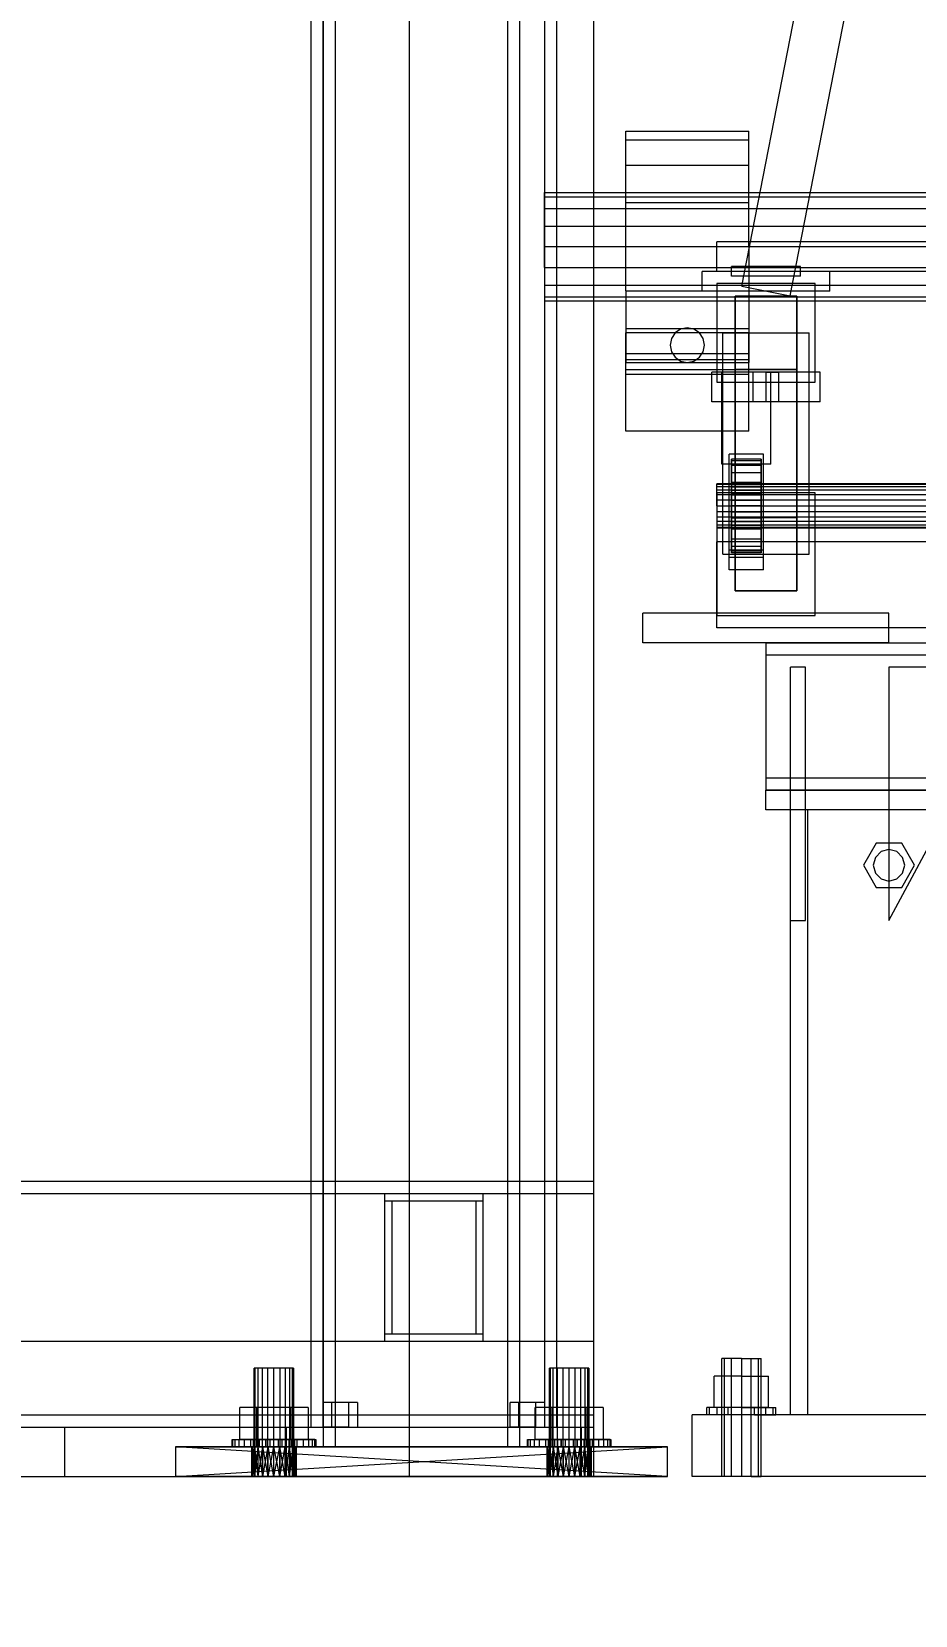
# Model space of a CAD drawing. Header units: millimetres. Extents: x -1970 to 59977, y -50268 to 6837.
# Drawn here: x 58611 to 58970, y -56 to 587 of the extents above; entities that cross this region are included whole.
import ezdxf

# ---------------------------------------------------------------- set-up
doc = ezdxf.new("R2010")
doc.units = ezdxf.units.MM
for name, color, linetype, lineweight in [('COTAS_O', 1, 'Continuous', 0), ('COTAS_P', 1, 'Continuous', 0), ('lateral_C04', 7, 'Continuous', 0), ('lateral_secador', 7, 'Continuous', 0)]:
    doc.layers.add(name, color=color, linetype=linetype, lineweight=lineweight)
doc.dimstyles.new('R19_100', dxfattribs={"dimtxt": 250, "dimasz": 150, "dimexe": 150, "dimexo": 80, "dimgap": 100, "dimtad": 1, "dimtih": 1, "dimtoh": 1, "dimdsep": 46, "dimcen": 0.09, "dimadec": 0, "dimazin": 0, "dimtfac": 1, "dimtdec": 4, "dimtofl": 0, "dimtmove": 0, "dimatfit": 3, "dimfxl": 1, "dimtolj": 1, "dimtzin": 0, "dimarcsym": 0})

# ---------------------------------------------------------------- blocks, each defined once
blk = doc.blocks.new('*D22')
at = {"layer": 'COTAS_O', "color": 0, "lineweight": -2, "transparency": 16777216}
for p, q in [((38839.25, -80), (38839.25, -1050)), ((58839.25, -80), (58839.25, -1050)), ((38989.25, -900), (58689.25, -900))]:
    blk.add_line(p, q, dxfattribs=at)
at = {"layer": 'COTAS_O', "color": 0, "transparency": 16777216}
for points in [[(38989.25, -875), (38989.25, -925), (38839.25, -900)], [(58689.25, -875), (58689.25, -925), (58839.25, -900)]]:
    blk.add_solid(points, dxfattribs=at)
at = {"layer": 'Defpoints', "color": 0, "transparency": 16777216}
for p in [(38839.25, 0), (58839.25, 0), (58839.25, -900)]:
    blk.add_point(p, dxfattribs=at)
blk = doc.blocks.new('*D24')
at = {"layer": 'COTAS_P', "color": 0, "lineweight": -2, "transparency": 16777216}
for p, q in [((112.7, -80), (112.7, -2650)), ((59977.25, -80), (59977.25, -2650)), ((262.7, -2500), (59827.25, -2500))]:
    blk.add_line(p, q, dxfattribs=at)
at = {"layer": 'COTAS_P', "color": 0, "transparency": 16777216}
for points in [[(262.7, -2475), (262.7, -2525), (112.7, -2500)], [(59827.25, -2475), (59827.25, -2525), (59977.25, -2500)]]:
    blk.add_solid(points, dxfattribs=at)
at = {"layer": 'Defpoints', "color": 0, "transparency": 16777216}
for p in [(112.7, 0), (59977.25, 0), (59977.25, -2500)]:
    blk.add_point(p, dxfattribs=at)

msp = doc.modelspace()

# ---------------------------------------------------------------- linework, layer by layer
at = {"layer": 'lateral_C04'}
for p, q in [((58899.438, 483.915), (58939.438, 688.915)), ((58919.068, 480.085), (58959.068, 685.085)), ((58852.253, 543.422), (58852.253, 547)), ((58852.253, 547), (58902.253, 547)), ((58852.253, 533.234), (58852.253, 543.422)), ((58852.253, 543.422), (58902.253, 543.422)), ((58902.253, 543.422), (58902.253, 547)), ((58902.253, 533.234), (58902.253, 543.422)), ((58852.253, 517.986), (58852.253, 533.234)), ((58852.253, 533.234), (58902.253, 533.234)), ((58902.253, 517.986), (58902.253, 533.234)), ((58819.253, 520.325), (58819.253, 522)), ((58819.253, 522), (59659.253, 522)), ((58819.253, 515.556), (58819.253, 520.325)), ((58819.253, 520.325), (59659.253, 520.325)), ((58819.253, 508.419), (58819.253, 515.556)), ((58819.253, 515.556), (59659.253, 515.556)), ((58852.253, 500), (58852.253, 517.986)), ((58852.253, 517.986), (58902.253, 517.986)), ((58902.253, 500), (58902.253, 517.986)), ((58819.253, 500), (58819.253, 508.419)), ((58819.253, 508.419), (59659.253, 508.419)), ((58819.253, 491.581), (58819.253, 500)), ((59659.253, 500), (58819.253, 500)), ((58852.253, 482.014), (58852.253, 500)), ((58902.253, 500), (58852.253, 500)), ((59589.253, 502), (58889.253, 502)), ((58889.253, 490), (58889.253, 502)), ((58902.253, 500), (58902.253, 482.014)), ((58819.253, 491.581), (58819.253, 484.444)), ((58819.253, 491.581), (59659.253, 491.581)), ((58935.253, 490), (58883.253, 490)), ((58883.253, 482), (58883.253, 490)), ((59589.253, 490), (58889.253, 490)), ((58923.253, 492), (58895.253, 492)), ((58895.253, 488), (58895.253, 492)), ((58923.253, 488), (58923.253, 492)), ((58935.253, 482), (58935.253, 490)), ((58819.253, 484.444), (58819.253, 479.675)), ((58819.253, 484.444), (59659.253, 484.444)), ((58889.253, 485), (58889.253, 445)), ((58929.253, 485), (58889.253, 485)), ((58923.253, 488), (58895.253, 488)), ((58899.438, 483.915), (58919.068, 480.085)), ((58929.253, 445), (58929.253, 485)), ((58819.253, 479.675), (58819.253, 478)), ((58819.253, 479.675), (59659.253, 479.675)), ((58819.253, 478), (59659.253, 478)), ((58852.253, 482.014), (58852.253, 466.766)), ((58852.253, 482.014), (58902.253, 482.014)), ((58935.253, 482), (58883.253, 482)), ((58896.753, 479.958), (58921.753, 479.958)), ((58896.753, 450.042), (58896.753, 479.958)), ((58896.753, 479.958), (58896.753, 389.958)), ((58896.753, 479.893), (58896.753, 450.107)), ((58921.753, 479.893), (58896.753, 479.893)), ((58896.753, 389.893), (58896.753, 479.893)), ((58902.253, 482.014), (58902.253, 466.766)), ((58921.753, 479.958), (58921.753, 450.042)), ((58921.753, 389.958), (58921.753, 479.958)), ((58921.753, 450.107), (58921.753, 479.893)), ((58921.753, 479.893), (58921.753, 389.893)), ((58852.253, 466.766), (58852.253, 456.578)), ((58852.253, 466.766), (58902.253, 466.766)), ((58902.253, 465), (58852.253, 465)), ((58852.253, 450), (58852.253, 465)), ((58872.303, 464.95), (58870.786, 462.679)), ((58874.574, 466.467), (58872.303, 464.95)), ((58877.253, 467), (58874.574, 466.467)), ((58879.932, 466.467), (58877.253, 467)), ((58882.203, 464.95), (58879.932, 466.467)), ((58883.72, 462.679), (58882.203, 464.95)), ((58891.753, 465), (58926.753, 465)), ((58891.753, 375), (58891.753, 465)), ((58902.253, 466.766), (58902.253, 456.578)), ((58902.253, 450), (58902.253, 465)), ((58926.753, 375), (58926.753, 465)), ((58870.786, 462.679), (58870.253, 460)), ((58870.253, 460), (58870.786, 457.321)), ((58870.786, 457.321), (58872.303, 455.05)), ((58882.203, 455.05), (58883.72, 457.321)), ((58884.253, 460), (58883.72, 462.679)), ((58883.72, 457.321), (58884.253, 460)), ((58852.253, 456.578), (58852.253, 453)), ((58852.253, 456.578), (58902.253, 456.578)), ((58902.253, 454), (58852.253, 454)), ((58852.253, 448), (58852.253, 454)), ((58852.253, 453), (58902.253, 453)), ((58872.303, 455.05), (58874.574, 453.533)), ((58874.574, 453.533), (58877.253, 453)), ((58877.253, 453), (58879.932, 453.533)), ((58879.932, 453.533), (58882.203, 455.05)), ((58902.253, 456.578), (58902.253, 453)), ((58902.253, 448), (58902.253, 454)), ((58902.253, 450), (58852.253, 450)), ((58852.253, 425), (58852.253, 450)), ((58902.253, 448), (58852.253, 448)), ((58931.253, 449), (58887.253, 449)), ((58887.253, 437), (58887.253, 449)), ((58889.253, 445), (58929.253, 445)), ((58911.253, 449), (58891.253, 449)), ((58891.253, 411.6), (58891.253, 449)), ((58896.753, 450.107), (58921.753, 450.107)), ((58896.753, 450.107), (58896.753, 360.107)), ((58921.753, 450.042), (58896.753, 450.042)), ((58896.753, 360.042), (58896.753, 450.042)), ((58902.253, 425), (58902.253, 450)), ((58909.253, 449), (58904.057, 449)), ((58904.057, 437), (58904.057, 449)), ((58909.253, 449), (58914.449, 449)), ((58909.253, 449), (58909.253, 437)), ((58911.253, 411.6), (58911.253, 449)), ((58914.449, 437), (58914.449, 449)), ((58921.753, 450.107), (58921.753, 360.107)), ((58921.753, 360.042), (58921.753, 450.042)), ((58931.253, 437), (58931.253, 449)), ((58931.253, 437), (58887.253, 437)), ((58909.253, 437), (58904.057, 437)), ((58914.449, 437), (58909.253, 437)), ((58902.253, 425), (58852.253, 425)), ((58908.253, 415.6), (58894.253, 415.6)), ((58894.253, 373.6), (58894.253, 415.6)), ((58895.253, 412.953), (58895.253, 413.6)), ((58895.253, 413.6), (58895.253, 403.6)), ((58907.253, 413.6), (58895.253, 413.6)), ((58895.253, 411.054), (58895.253, 412.953)), ((58895.253, 412.953), (58895.253, 403.293)), ((58907.253, 412.953), (58895.253, 412.953)), ((58907.253, 403.6), (58907.253, 413.6)), ((58907.253, 413.6), (58907.253, 412.953)), ((58907.253, 403.293), (58907.253, 412.953)), ((58907.253, 412.953), (58907.253, 411.054)), ((58908.253, 373.6), (58908.253, 415.6)), ((58911.253, 411.6), (58891.253, 411.6)), ((58895.253, 408.035), (58895.253, 411.054)), ((58895.253, 411.054), (58895.253, 402.394)), ((58907.253, 411.054), (58895.253, 411.054)), ((58895.253, 404.1), (58895.253, 408.035)), ((58895.253, 408.035), (58895.253, 400.964)), ((58907.253, 408.035), (58895.253, 408.035)), ((58907.253, 402.394), (58907.253, 411.054)), ((58907.253, 411.054), (58907.253, 408.035)), ((58907.253, 400.964), (58907.253, 408.035)), ((58907.253, 408.035), (58907.253, 404.1)), ((58889.253, 403.293), (58889.253, 403.6)), ((59589.253, 403.6), (58889.253, 403.6)), ((58889.253, 402.394), (58889.253, 403.293)), ((59589.253, 403.293), (58889.253, 403.293)), ((58889.253, 400.964), (58889.253, 402.394)), ((59589.253, 402.394), (58889.253, 402.394)), ((58889.253, 399.1), (58889.253, 400.964)), ((59589.253, 400.964), (58889.253, 400.964)), ((58889.253, 400), (58889.253, 350)), ((58929.253, 400), (58889.253, 400)), ((58895.253, 399.518), (58895.253, 404.1)), ((58895.253, 404.1), (58895.253, 399.1)), ((58907.253, 404.1), (58895.253, 404.1)), ((58895.253, 403.6), (58895.253, 403.293)), ((58895.253, 403.6), (58907.253, 403.6)), ((58895.253, 403.293), (58895.253, 402.394)), ((58895.253, 403.293), (58907.253, 403.293)), ((58895.253, 402.394), (58895.253, 400.964)), ((58895.253, 402.394), (58907.253, 402.394)), ((58895.253, 400.964), (58895.253, 399.1)), ((58895.253, 400.964), (58907.253, 400.964)), ((58895.253, 394.6), (58895.253, 399.518)), ((58895.253, 399.518), (58895.253, 396.929)), ((58907.253, 399.518), (58895.253, 399.518)), ((58907.253, 399.1), (58907.253, 404.1)), ((58907.253, 404.1), (58907.253, 399.518)), ((58907.253, 403.293), (58907.253, 403.6)), ((58907.253, 402.394), (58907.253, 403.293)), ((58907.253, 400.964), (58907.253, 402.394)), ((58907.253, 399.1), (58907.253, 400.964)), ((58907.253, 396.929), (58907.253, 399.518)), ((58907.253, 399.518), (58907.253, 394.6)), ((58929.253, 350), (58929.253, 400)), ((58889.253, 396.929), (58889.253, 399.1)), ((59589.253, 399.1), (58889.253, 399.1)), ((58889.253, 394.6), (58889.253, 396.929)), ((59589.253, 396.929), (58889.253, 396.929)), ((58889.253, 394.6), (58889.253, 392.271)), ((58889.253, 394.6), (59589.253, 394.6)), ((58895.253, 399.1), (58895.253, 396.929)), ((58895.253, 399.1), (58907.253, 399.1)), ((58895.253, 396.929), (58895.253, 394.6)), ((58895.253, 396.929), (58907.253, 396.929)), ((58907.253, 394.6), (58895.253, 394.6)), ((58895.253, 394.6), (58895.253, 389.682)), ((58895.253, 392.271), (58895.253, 394.6)), ((58907.253, 396.929), (58907.253, 399.1)), ((58907.253, 394.6), (58907.253, 396.929)), ((58907.253, 394.6), (58907.253, 392.271)), ((58907.253, 389.682), (58907.253, 394.6)), ((58889.253, 392.271), (58889.253, 390.1)), ((59589.253, 392.271), (58889.253, 392.271)), ((58889.253, 390.1), (58889.253, 388.236)), ((59589.253, 390.1), (58889.253, 390.1)), ((58889.253, 388.236), (58889.253, 386.806)), ((59589.253, 388.236), (58889.253, 388.236)), ((58889.253, 386.806), (58889.253, 385.907)), ((59589.253, 386.806), (58889.253, 386.806)), ((58895.253, 389.682), (58895.253, 392.271)), ((58895.253, 392.271), (58907.253, 392.271)), ((58895.253, 390.1), (58895.253, 392.271)), ((58895.253, 385.1), (58895.253, 390.1)), ((58895.253, 390.1), (58907.253, 390.1)), ((58895.253, 388.236), (58895.253, 390.1)), ((58907.253, 389.682), (58895.253, 389.682)), ((58895.253, 389.682), (58895.253, 385.1)), ((58895.253, 381.165), (58895.253, 388.236)), ((58895.253, 388.236), (58907.253, 388.236)), ((58895.253, 386.806), (58895.253, 388.236)), ((58895.253, 378.146), (58895.253, 386.806)), ((58895.253, 386.806), (58907.253, 386.806)), ((58895.253, 385.907), (58895.253, 386.806)), ((58896.753, 389.958), (58896.753, 360.042)), ((58921.753, 389.958), (58896.753, 389.958)), ((58896.753, 389.893), (58921.753, 389.893)), ((58896.753, 360.107), (58896.753, 389.893)), ((58907.253, 392.271), (58907.253, 389.682)), ((58907.253, 392.271), (58907.253, 390.1)), ((58907.253, 390.1), (58907.253, 385.1)), ((58907.253, 390.1), (58907.253, 388.236)), ((58907.253, 385.1), (58907.253, 389.682)), ((58907.253, 388.236), (58907.253, 381.165)), ((58907.253, 388.236), (58907.253, 386.806)), ((58907.253, 386.806), (58907.253, 378.146)), ((58907.253, 386.806), (58907.253, 385.907)), ((58921.753, 360.042), (58921.753, 389.958)), ((58921.753, 389.893), (58921.753, 360.107)), ((58889.253, 385.907), (58889.253, 385.6)), ((59589.253, 385.907), (58889.253, 385.907)), ((59589.253, 385.6), (58889.253, 385.6)), ((59589.253, 380), (58889.253, 380)), ((58889.253, 345), (58889.253, 380)), ((58895.253, 376.247), (58895.253, 385.907)), ((58895.253, 385.907), (58907.253, 385.907)), ((58895.253, 385.6), (58895.253, 385.907)), ((58895.253, 375.6), (58895.253, 385.6)), ((58895.253, 385.6), (58907.253, 385.6)), ((58907.253, 385.1), (58895.253, 385.1)), ((58895.253, 385.1), (58895.253, 381.165)), ((58907.253, 381.165), (58895.253, 381.165)), ((58895.253, 381.165), (58895.253, 378.146)), ((58907.253, 385.907), (58907.253, 376.247)), ((58907.253, 385.907), (58907.253, 385.6)), ((58907.253, 385.6), (58907.253, 375.6)), ((58907.253, 381.165), (58907.253, 385.1)), ((58907.253, 378.146), (58907.253, 381.165)), ((58891.753, 375), (58926.753, 375)), ((58908.253, 376.6), (58894.253, 376.6)), ((58894.253, 368.6), (58894.253, 376.6)), ((58908.253, 373.6), (58894.253, 373.6)), ((58907.253, 378.146), (58895.253, 378.146)), ((58895.253, 378.146), (58895.253, 376.247)), ((58907.253, 376.247), (58895.253, 376.247)), ((58895.253, 376.247), (58895.253, 375.6)), ((58907.253, 375.6), (58895.253, 375.6)), ((58907.253, 376.247), (58907.253, 378.146)), ((58907.253, 375.6), (58907.253, 376.247)), ((58908.253, 368.6), (58908.253, 376.6)), ((58908.253, 368.6), (58894.253, 368.6)), ((58921.753, 360.107), (58896.753, 360.107)), ((58896.753, 360.042), (58921.753, 360.042)), ((58959.253, 351), (58859.253, 351)), ((58859.253, 339), (58859.253, 351)), ((58889.253, 350), (58929.253, 350)), ((58959.253, 339), (58959.253, 351)), ((59589.253, 345), (58889.253, 345)), ((58959.253, 339), (58859.253, 339)), ((58909.253, 339), (58909.253, 334)), ((58909.253, 339), (59569.253, 339)), ((58909.253, 334), (59569.253, 334)), ((58909.253, 334), (58909.253, 284)), ((58919.253, 226), (58919.253, 329)), ((58925.253, 329), (58919.253, 329)), ((58925.253, 226), (58925.253, 329)), ((58959.253, 226), (59014.253, 329)), ((59014.253, 329), (58959.253, 329)), ((58959.253, 329), (58959.253, 226)), ((58909.253, 284), (58909.253, 279)), ((58909.253, 284), (59569.253, 284)), ((58909.253, 279), (59569.253, 279)), ((59009.253, 279), (58909.253, 279)), ((58909.253, 271), (58909.253, 279)), ((59009.253, 271), (58909.253, 271)), ((58926.253, 271), (58919.253, 271)), ((58919.253, 25), (58919.253, 271)), ((58926.253, 25), (58926.253, 271)), ((58992.253, 271), (58926.253, 271)), ((58954.053, 257.507), (58948.853, 248.5)), ((58953.71, 251.7), (58952.853, 248.5)), ((58956.053, 254.043), (58953.71, 251.7)), ((58964.453, 257.507), (58954.053, 257.507)), ((58959.253, 254.9), (58956.053, 254.043)), ((58962.453, 254.043), (58959.253, 254.9)), ((58964.796, 251.7), (58962.453, 254.043)), ((58969.653, 248.5), (58964.453, 257.507)), ((58965.653, 248.5), (58964.796, 251.7)), ((58948.853, 248.5), (58954.053, 239.493)), ((58952.853, 248.5), (58953.71, 245.3)), ((58953.71, 245.3), (58956.053, 242.957)), ((58962.453, 242.957), (58964.796, 245.3)), ((58964.453, 239.493), (58969.653, 248.5)), ((58964.796, 245.3), (58965.653, 248.5)), ((58954.053, 239.493), (58964.453, 239.493)), ((58956.053, 242.957), (58959.253, 242.1)), ((58959.253, 242.1), (58962.453, 242.957)), ((58919.253, 226), (58925.253, 226)), ((58892.325, 48), (58891.253, 48)), ((58891.253, 0), (58891.253, 48)), ((58895.253, 48), (58892.325, 48)), ((58892.325, 0), (58892.325, 48)), ((58899.253, 48), (58895.253, 48)), ((58895.253, 0), (58895.253, 48)), ((58899.253, 48), (58903.253, 48)), ((58899.253, 48), (58899.253, 0)), ((58903.253, 48), (58906.181, 48)), ((58903.253, 0), (58903.253, 48)), ((58906.181, 48), (58907.253, 48)), ((58906.181, 0), (58906.181, 48)), ((58907.253, 0), (58907.253, 48)), ((58899.253, 40.8), (58888.168, 40.8)), ((58888.168, 28), (58888.168, 40.8)), ((58899.253, 40.8), (58910.338, 40.8)), ((58899.253, 40.8), (58899.253, 28)), ((58910.338, 28), (58910.338, 40.8)), ((58886.319, 28), (58885.253, 28)), ((58885.253, 25), (58885.253, 28)), ((58889.353, 28), (58886.319, 28)), ((58886.319, 25), (58886.319, 28)), ((58899.253, 28), (58888.168, 28)), ((58893.895, 28), (58889.353, 28)), ((58889.353, 25), (58889.353, 28)), ((58899.253, 28), (58893.895, 28)), ((58893.895, 25), (58893.895, 28)), ((58899.253, 28), (58904.611, 28)), ((58899.253, 28), (58899.253, 25)), ((58910.338, 28), (58899.253, 28)), ((58904.611, 28), (58909.152, 28)), ((58904.611, 25), (58904.611, 28)), ((58909.152, 28), (58912.187, 28)), ((58909.152, 25), (58909.152, 28)), ((58912.187, 28), (58913.253, 28)), ((58912.187, 25), (58912.187, 28)), ((58913.253, 25), (58913.253, 28)), ((59039.253, 25), (58879.253, 25)), ((58879.253, 0), (58879.253, 25)), ((58886.319, 25), (58885.253, 25)), ((58889.353, 25), (58886.319, 25)), ((58893.895, 25), (58889.353, 25)), ((58899.253, 25), (58893.895, 25)), ((58904.611, 25), (58899.253, 25)), ((58904.611, 25), (58909.152, 25)), ((58909.152, 25), (58912.187, 25)), ((58912.187, 25), (58913.253, 25)), ((58926.253, 25), (58919.253, 25)), ((58992.253, 25), (58926.253, 25)), ((59039.253, 0), (58879.253, 0)), ((58892.325, 0), (58891.253, 0)), ((58895.253, 0), (58892.325, 0)), ((58899.253, 0), (58895.253, 0)), ((58903.253, 0), (58899.253, 0)), ((58903.253, 0), (58906.181, 0)), ((58906.181, 0), (58907.253, 0))]:
    msp.add_line(p, q, dxfattribs=at)
at = {"layer": 'lateral_secador'}
for p, q in [((58764.253, 3000), (58764.253, 0)), ((58839.253, 0), (58839.253, 3000)), ((58724.253, 2925), (58724.253, 20)), ((58729.253, 20), (58729.253, 2925)), ((58819.253, 2925), (58819.253, 20)), ((58824.253, 20), (58824.253, 2925)), ((58839.253, 0), (58839.253, 2925)), ((58764.253, 900), (58764.253, 0)), ((58839.253, 0), (58839.253, 900)), ((58729.253, 855.289), (58729.253, 12)), ((58734.253, 12), (58734.253, 855.289)), ((58804.253, 855.289), (58804.253, 12)), ((58809.253, 12), (58809.253, 855.289)), ((38839.253, 120), (58839.253, 120)), ((58839.253, 115), (58839.253, 120)), ((38839.253, 115), (58839.253, 115)), ((58754.253, 115), (58794.253, 115)), ((58754.253, 115), (58754.253, 112)), ((58754.253, 112), (58794.253, 112)), ((58754.253, 112), (58757.253, 112)), ((58754.253, 112), (58754.253, 58)), ((58757.253, 58), (58757.253, 112)), ((58791.253, 112), (58794.253, 112)), ((58791.253, 112), (58791.253, 58)), ((58794.253, 112), (58794.253, 115)), ((58794.253, 58), (58794.253, 112)), ((58839.253, 25), (58839.253, 115)), ((58754.253, 58), (58794.253, 58)), ((58754.253, 58), (58754.253, 55)), ((58754.253, 58), (58757.253, 58)), ((58791.253, 58), (58794.253, 58)), ((58794.253, 55), (58794.253, 58)), ((38839.253, 55), (58839.253, 55)), ((58754.253, 55), (58794.253, 55)), ((58839.253, 0), (58839.253, 55)), ((58701.645, 44), (58701.253, 44)), ((58701.253, 0), (58701.253, 44)), ((58702.781, 44), (58701.645, 44)), ((58701.645, 0), (58701.645, 44)), ((58704.551, 44), (58702.781, 44)), ((58702.781, 0), (58702.781, 44)), ((58706.781, 44), (58704.551, 44)), ((58704.551, 0), (58704.551, 44)), ((58709.253, 44), (58706.781, 44)), ((58706.781, 0), (58706.781, 44)), ((58711.725, 44), (58709.253, 44)), ((58709.253, 0), (58709.253, 44)), ((58713.955, 44), (58711.725, 44)), ((58711.725, 0), (58711.725, 44)), ((58715.725, 44), (58713.955, 44)), ((58713.955, 0), (58713.955, 44)), ((58716.861, 44), (58715.725, 44)), ((58715.725, 0), (58715.725, 44)), ((58717.253, 44), (58716.861, 44)), ((58716.861, 0), (58716.861, 44)), ((58717.253, 44), (58717.253, 0)), ((58821.645, 44), (58821.253, 44)), ((58821.253, 0), (58821.253, 44)), ((58822.781, 44), (58821.645, 44)), ((58821.645, 0), (58821.645, 44)), ((58824.551, 44), (58822.781, 44)), ((58822.781, 0), (58822.781, 44)), ((58826.781, 44), (58824.551, 44)), ((58824.551, 0), (58824.551, 44)), ((58829.253, 44), (58826.781, 44)), ((58826.781, 0), (58826.781, 44)), ((58831.725, 44), (58829.253, 44)), ((58829.253, 0), (58829.253, 44)), ((58833.955, 44), (58831.725, 44)), ((58831.725, 0), (58831.725, 44)), ((58835.725, 44), (58833.955, 44)), ((58833.955, 0), (58833.955, 44)), ((58836.861, 44), (58835.725, 44)), ((58835.725, 0), (58835.725, 44)), ((58837.253, 44), (58836.861, 44)), ((58836.861, 0), (58836.861, 44)), ((58837.253, 44), (58837.253, 0)), ((58702.328, 28), (58695.403, 28)), ((58695.403, 15), (58695.403, 28)), ((58716.178, 28), (58702.328, 28)), ((58702.328, 15), (58702.328, 28)), ((58723.103, 28), (58716.178, 28)), ((58716.178, 15), (58716.178, 28)), ((58723.103, 28), (58723.103, 15)), ((58732.753, 30), (58729.253, 30)), ((58729.253, 20), (58729.253, 30)), ((58739.753, 30), (58732.753, 30)), ((58732.753, 20), (58732.753, 30)), ((58743.253, 30), (58739.753, 30)), ((58739.753, 20), (58739.753, 30)), ((58743.253, 30), (58743.253, 20)), ((58808.753, 30), (58805.253, 30)), ((58805.253, 20), (58805.253, 30)), ((58815.753, 30), (58808.753, 30)), ((58808.753, 20), (58808.753, 30)), ((58822.328, 28), (58815.403, 28)), ((58815.403, 15), (58815.403, 28)), ((58819.253, 30), (58815.753, 30)), ((58815.753, 20), (58815.753, 30)), ((58819.253, 30), (58819.253, 20)), ((58836.178, 28), (58822.328, 28)), ((58822.328, 15), (58822.328, 28)), ((58843.103, 28), (58836.178, 28)), ((58836.178, 15), (58836.178, 28)), ((58843.103, 28), (58843.103, 15)), ((38839.253, 25), (58839.253, 25)), ((38839.253, 20), (58839.253, 20)), ((58484.253, 20), (58624.253, 20)), ((58624.253, 0), (58624.253, 20)), ((58714.253, 20), (58834.253, 20)), ((58714.253, 20), (58714.253, 0)), ((58724.253, 20), (58824.253, 20)), ((58724.253, 20), (58729.253, 20)), ((58732.753, 20), (58729.253, 20)), ((58739.753, 20), (58732.753, 20)), ((58739.753, 20), (58743.253, 20)), ((58808.753, 20), (58805.253, 20)), ((58815.753, 20), (58808.753, 20)), ((58815.753, 20), (58819.253, 20)), ((58819.253, 20), (58824.253, 20)), ((58834.253, 0), (58834.253, 20)), ((58839.253, 20), (58839.253, 25)), ((58692.253, 12), (58692.253, 15)), ((58692.253, 15), (58692.58, 15)), ((58692.253, 15), (58700.753, 15)), ((58692.58, 12), (58692.58, 15)), ((58692.58, 15), (58693.547, 15)), ((58692.58, 15), (58700.916, 15)), ((58693.547, 12), (58693.547, 15)), ((58693.547, 15), (58695.118, 15)), ((58693.547, 15), (58701.4, 15)), ((58695.118, 12), (58695.118, 15)), ((58695.118, 15), (58697.232, 15)), ((58695.118, 15), (58702.185, 15)), ((58702.328, 15), (58695.403, 15)), ((58697.232, 12), (58697.232, 15)), ((58697.232, 15), (58699.808, 15)), ((58697.232, 15), (58703.243, 15)), ((58699.808, 12), (58699.808, 15)), ((58699.808, 15), (58702.747, 15)), ((58699.808, 15), (58704.531, 15)), ((58700.916, 15), (58700.753, 15)), ((58700.753, 15), (58700.753, 12)), ((58701.4, 15), (58700.916, 15)), ((58700.916, 15), (58700.916, 12)), ((58702.185, 15), (58701.4, 15)), ((58701.4, 15), (58701.4, 12)), ((58703.243, 15), (58702.185, 15)), ((58702.185, 15), (58702.185, 12)), ((58716.178, 15), (58702.328, 15)), ((58702.747, 12), (58702.747, 15)), ((58702.747, 15), (58705.936, 15)), ((58702.747, 15), (58706, 15)), ((58704.531, 15), (58703.243, 15)), ((58703.243, 15), (58703.243, 12)), ((58706, 15), (58704.531, 15)), ((58704.531, 15), (58704.531, 12)), ((58705.936, 12), (58705.936, 15)), ((58705.936, 15), (58709.253, 15)), ((58705.936, 15), (58707.595, 15)), ((58707.595, 15), (58706, 15)), ((58706, 15), (58706, 12)), ((58709.253, 15), (58707.595, 15)), ((58707.595, 15), (58707.595, 12)), ((58709.253, 12), (58709.253, 15)), ((58709.253, 15), (58712.569, 15)), ((58710.911, 15), (58709.253, 15)), ((58712.506, 15), (58710.911, 15)), ((58710.911, 15), (58710.911, 12)), ((58712.569, 15), (58710.911, 15)), ((58713.975, 15), (58712.506, 15)), ((58712.506, 15), (58712.506, 12)), ((58715.759, 15), (58712.506, 15)), ((58712.569, 12), (58712.569, 15)), ((58712.569, 15), (58715.759, 15)), ((58715.263, 15), (58713.975, 15)), ((58713.975, 15), (58713.975, 12)), ((58718.698, 15), (58713.975, 15)), ((58716.32, 15), (58715.263, 15)), ((58715.263, 15), (58715.263, 12)), ((58721.274, 15), (58715.263, 15)), ((58715.759, 12), (58715.759, 15)), ((58715.759, 15), (58718.698, 15)), ((58716.178, 15), (58723.103, 15)), ((58717.106, 15), (58716.32, 15)), ((58716.32, 15), (58716.32, 12)), ((58723.388, 15), (58716.32, 15)), ((58717.59, 15), (58717.106, 15)), ((58717.106, 15), (58717.106, 12)), ((58724.959, 15), (58717.106, 15)), ((58717.753, 15), (58717.59, 15)), ((58717.59, 15), (58717.59, 12)), ((58725.926, 15), (58717.59, 15)), ((58717.753, 12), (58717.753, 15)), ((58717.753, 15), (58726.253, 15)), ((58718.698, 12), (58718.698, 15)), ((58718.698, 15), (58721.274, 15)), ((58721.274, 12), (58721.274, 15)), ((58721.274, 15), (58723.388, 15)), ((58723.388, 12), (58723.388, 15)), ((58723.388, 15), (58724.959, 15)), ((58724.959, 12), (58724.959, 15)), ((58724.959, 15), (58725.926, 15)), ((58725.926, 12), (58725.926, 15)), ((58725.926, 15), (58726.253, 15)), ((58726.253, 15), (58726.253, 12)), ((58812.253, 12), (58812.253, 15)), ((58812.253, 15), (58812.58, 15)), ((58812.253, 15), (58820.753, 15)), ((58812.58, 12), (58812.58, 15)), ((58812.58, 15), (58813.547, 15)), ((58812.58, 15), (58820.916, 15)), ((58813.547, 12), (58813.547, 15)), ((58813.547, 15), (58815.118, 15)), ((58813.547, 15), (58821.4, 15)), ((58815.118, 12), (58815.118, 15)), ((58815.118, 15), (58817.232, 15)), ((58815.118, 15), (58822.185, 15)), ((58822.328, 15), (58815.403, 15)), ((58817.232, 12), (58817.232, 15)), ((58817.232, 15), (58819.808, 15)), ((58817.232, 15), (58823.243, 15)), ((58819.808, 12), (58819.808, 15)), ((58819.808, 15), (58822.747, 15)), ((58819.808, 15), (58824.531, 15)), ((58820.916, 15), (58820.753, 15)), ((58820.753, 15), (58820.753, 12)), ((58821.4, 15), (58820.916, 15)), ((58820.916, 15), (58820.916, 12)), ((58822.185, 15), (58821.4, 15)), ((58821.4, 15), (58821.4, 12)), ((58823.243, 15), (58822.185, 15)), ((58822.185, 15), (58822.185, 12)), ((58836.178, 15), (58822.328, 15)), ((58822.747, 12), (58822.747, 15)), ((58822.747, 15), (58825.936, 15)), ((58822.747, 15), (58826, 15)), ((58824.531, 15), (58823.243, 15)), ((58823.243, 15), (58823.243, 12)), ((58826, 15), (58824.531, 15)), ((58824.531, 15), (58824.531, 12)), ((58825.936, 12), (58825.936, 15)), ((58825.936, 15), (58829.253, 15)), ((58825.936, 15), (58827.595, 15)), ((58827.595, 15), (58826, 15)), ((58826, 15), (58826, 12)), ((58829.253, 15), (58827.595, 15)), ((58827.595, 15), (58827.595, 12)), ((58829.253, 12), (58829.253, 15)), ((58829.253, 15), (58832.569, 15)), ((58830.911, 15), (58829.253, 15)), ((58832.506, 15), (58830.911, 15)), ((58830.911, 15), (58830.911, 12)), ((58832.569, 15), (58830.911, 15)), ((58833.975, 15), (58832.506, 15)), ((58832.506, 15), (58832.506, 12)), ((58835.759, 15), (58832.506, 15)), ((58832.569, 12), (58832.569, 15)), ((58832.569, 15), (58835.759, 15)), ((58835.263, 15), (58833.975, 15)), ((58833.975, 15), (58833.975, 12)), ((58838.698, 15), (58833.975, 15)), ((58836.32, 15), (58835.263, 15)), ((58835.263, 15), (58835.263, 12)), ((58841.274, 15), (58835.263, 15)), ((58835.759, 12), (58835.759, 15)), ((58835.759, 15), (58838.698, 15)), ((58836.178, 15), (58843.103, 15)), ((58837.106, 15), (58836.32, 15)), ((58836.32, 15), (58836.32, 12)), ((58843.388, 15), (58836.32, 15)), ((58837.59, 15), (58837.106, 15)), ((58837.106, 15), (58837.106, 12)), ((58844.959, 15), (58837.106, 15)), ((58837.753, 15), (58837.59, 15)), ((58837.59, 15), (58837.59, 12)), ((58845.926, 15), (58837.59, 15)), ((58837.753, 12), (58837.753, 15)), ((58837.753, 15), (58846.253, 15)), ((58838.698, 12), (58838.698, 15)), ((58838.698, 15), (58841.274, 15)), ((58841.274, 12), (58841.274, 15)), ((58841.274, 15), (58843.388, 15)), ((58843.388, 12), (58843.388, 15)), ((58843.388, 15), (58844.959, 15)), ((58844.959, 12), (58844.959, 15)), ((58844.959, 15), (58845.926, 15)), ((58845.926, 12), (58845.926, 15)), ((58845.926, 15), (58846.253, 15)), ((58846.253, 15), (58846.253, 12)), ((58700.253, 12), (58669.253, 12)), ((58669.253, 12), (58700.56, 12)), ((58669.253, 12), (58701.459, 12)), ((58669.253, 12), (58702.889, 12)), ((58669.253, 12), (58704.753, 12)), ((58669.253, 12), (58706.924, 12)), ((58669.253, 12), (58709.253, 12)), ((58669.253, 12), (58711.582, 12)), ((58869.253, 12), (58669.253, 12)), ((58669.253, 12), (58713.753, 12)), ((58669.253, 12), (58715.617, 12)), ((58869.253, 0), (58669.253, 12)), ((58669.253, 12), (58669.253, 0)), ((58669.253, 0), (58869.253, 12)), ((58692.58, 12), (58692.253, 12)), ((58700.753, 12), (58692.253, 12)), ((58693.547, 12), (58692.58, 12)), ((58700.916, 12), (58692.58, 12)), ((58695.118, 12), (58693.547, 12)), ((58701.4, 12), (58693.547, 12)), ((58697.232, 12), (58695.118, 12)), ((58702.185, 12), (58695.118, 12)), ((58699.808, 12), (58697.232, 12)), ((58703.243, 12), (58697.232, 12)), ((58702.747, 12), (58699.808, 12)), ((58704.531, 12), (58699.808, 12)), ((58700.56, 12), (58700.253, 12)), ((58700.253, 0), (58700.56, 12)), ((58700.253, 0), (58700.253, 12)), ((58700.56, 0), (58700.253, 12)), ((58701.459, 12), (58700.56, 12)), ((58700.56, 0), (58701.459, 12)), ((58700.56, 0), (58700.56, 12)), ((58701.459, 0), (58700.56, 12)), ((58700.753, 12), (58700.916, 12)), ((58700.916, 12), (58701.4, 12)), ((58701.4, 12), (58702.185, 12)), ((58702.889, 12), (58701.459, 12)), ((58701.459, 12), (58715.617, 12)), ((58701.459, 0), (58702.889, 12)), ((58701.459, 0), (58701.459, 12)), ((58702.889, 0), (58701.459, 12)), ((58702.185, 12), (58703.243, 12)), ((58705.936, 12), (58702.747, 12)), ((58706, 12), (58702.747, 12)), ((58704.753, 12), (58702.889, 12)), ((58702.889, 12), (58715.617, 12)), ((58702.889, 12), (58829.253, 12)), ((58702.889, 12), (58831.582, 12)), ((58702.889, 12), (58833.753, 12)), ((58702.889, 12), (58835.617, 12)), ((58702.889, 0), (58704.753, 12)), ((58702.889, 0), (58702.889, 12)), ((58704.753, 0), (58702.889, 12)), ((58703.243, 12), (58704.531, 12)), ((58704.531, 12), (58706, 12)), ((58706.924, 12), (58704.753, 12)), ((58704.753, 12), (58835.617, 12)), ((58704.753, 0), (58706.924, 12)), ((58704.753, 0), (58704.753, 12)), ((58706.924, 0), (58704.753, 12)), ((58709.253, 12), (58705.936, 12)), ((58707.595, 12), (58705.936, 12)), ((58706, 12), (58707.595, 12)), ((58709.253, 12), (58706.924, 12)), ((58706.924, 12), (58869.253, 12)), ((58706.924, 12), (58835.617, 12)), ((58706.924, 0), (58709.253, 12)), ((58706.924, 0), (58706.924, 12)), ((58709.253, 0), (58706.924, 12)), ((58707.595, 12), (58709.253, 12)), ((58709.253, 12), (58711.582, 12)), ((58820.253, 12), (58709.253, 12)), ((58820.56, 12), (58709.253, 12)), ((58821.459, 12), (58709.253, 12)), ((58709.253, 12), (58869.253, 12)), ((58822.889, 12), (58709.253, 12)), ((58824.753, 12), (58709.253, 12)), ((58826.924, 12), (58709.253, 12)), ((58829.253, 12), (58709.253, 12)), ((58709.253, 12), (58835.617, 12)), ((58709.253, 0), (58711.582, 12)), ((58709.253, 0), (58709.253, 12)), ((58711.582, 0), (58709.253, 12)), ((58712.569, 12), (58709.253, 12)), ((58709.253, 12), (58710.911, 12)), ((58710.911, 12), (58712.506, 12)), ((58710.911, 12), (58712.569, 12)), ((58711.582, 12), (58713.753, 12)), ((58820.253, 12), (58711.582, 12)), ((58820.56, 12), (58711.582, 12)), ((58711.582, 0), (58713.753, 12)), ((58711.582, 0), (58711.582, 12)), ((58713.753, 0), (58711.582, 12)), ((58712.506, 12), (58713.975, 12)), ((58712.506, 12), (58715.759, 12)), ((58715.759, 12), (58712.569, 12)), ((58713.753, 12), (58715.617, 12)), ((58820.253, 12), (58713.753, 12)), ((58820.56, 12), (58713.753, 12)), ((58869.253, 12), (58713.753, 12)), ((58713.753, 12), (58829.253, 12)), ((58713.753, 0), (58715.617, 12)), ((58713.753, 0), (58713.753, 12)), ((58715.617, 0), (58713.753, 12)), ((58713.975, 12), (58715.263, 12)), ((58713.975, 12), (58718.698, 12)), ((58715.263, 12), (58716.32, 12)), ((58715.263, 12), (58721.274, 12)), ((58715.617, 12), (58717.047, 12)), ((58820.253, 12), (58715.617, 12)), ((58820.56, 12), (58715.617, 12)), ((58715.617, 12), (58829.253, 12)), ((58715.617, 0), (58717.047, 12)), ((58715.617, 0), (58715.617, 12)), ((58717.047, 0), (58715.617, 12)), ((58718.698, 12), (58715.759, 12)), ((58716.32, 12), (58717.106, 12)), ((58716.32, 12), (58723.388, 12)), ((58717.047, 12), (58717.946, 12)), ((58820.253, 12), (58717.047, 12)), ((58820.56, 12), (58717.047, 12)), ((58717.047, 12), (58829.253, 12)), ((58717.047, 0), (58717.946, 12)), ((58717.047, 0), (58717.047, 12)), ((58717.946, 0), (58717.047, 12)), ((58717.106, 12), (58717.59, 12)), ((58717.106, 12), (58724.959, 12)), ((58717.59, 12), (58717.753, 12)), ((58717.59, 12), (58725.926, 12)), ((58726.253, 12), (58717.753, 12)), ((58717.946, 12), (58718.253, 12)), ((58820.253, 12), (58717.946, 12)), ((58820.56, 12), (58717.946, 12)), ((58717.946, 12), (58829.253, 12)), ((58717.946, 0), (58718.253, 12)), ((58717.946, 0), (58717.946, 12)), ((58718.253, 0), (58717.946, 12)), ((58718.253, 12), (58820.253, 12)), ((58820.56, 12), (58718.253, 12)), ((58718.253, 12), (58821.459, 12)), ((58718.253, 12), (58822.889, 12)), ((58718.253, 12), (58824.753, 12)), ((58718.253, 12), (58826.924, 12)), ((58718.253, 12), (58829.253, 12)), ((58718.253, 12), (58718.253, 0)), ((58721.274, 12), (58718.698, 12)), ((58723.388, 12), (58721.274, 12)), ((58724.959, 12), (58723.388, 12)), ((58725.926, 12), (58724.959, 12)), ((58726.253, 12), (58725.926, 12)), ((58729.253, 12), (58809.253, 12)), ((58729.253, 12), (58734.253, 12)), ((58804.253, 12), (58809.253, 12)), ((58812.58, 12), (58812.253, 12)), ((58820.753, 12), (58812.253, 12)), ((58813.547, 12), (58812.58, 12)), ((58820.916, 12), (58812.58, 12)), ((58815.118, 12), (58813.547, 12)), ((58821.4, 12), (58813.547, 12)), ((58817.232, 12), (58815.118, 12)), ((58822.185, 12), (58815.118, 12)), ((58819.808, 12), (58817.232, 12)), ((58823.243, 12), (58817.232, 12)), ((58822.747, 12), (58819.808, 12)), ((58824.531, 12), (58819.808, 12)), ((58820.253, 12), (58820.56, 12)), ((58820.253, 0), (58820.56, 12)), ((58820.253, 0), (58820.253, 12)), ((58820.56, 0), (58820.253, 12)), ((58821.459, 12), (58820.56, 12)), ((58820.56, 0), (58821.459, 12)), ((58820.56, 0), (58820.56, 12)), ((58821.459, 0), (58820.56, 12)), ((58820.753, 12), (58820.916, 12)), ((58820.916, 12), (58821.4, 12)), ((58821.4, 12), (58822.185, 12)), ((58822.889, 12), (58821.459, 12)), ((58821.459, 0), (58822.889, 12)), ((58821.459, 0), (58821.459, 12)), ((58822.889, 0), (58821.459, 12)), ((58822.185, 12), (58823.243, 12)), ((58825.936, 12), (58822.747, 12)), ((58826, 12), (58822.747, 12)), ((58824.753, 12), (58822.889, 12)), ((58822.889, 0), (58824.753, 12)), ((58822.889, 0), (58822.889, 12)), ((58824.753, 0), (58822.889, 12)), ((58823.243, 12), (58824.531, 12)), ((58824.531, 12), (58826, 12)), ((58826.924, 12), (58824.753, 12)), ((58824.753, 12), (58869.253, 12)), ((58824.753, 0), (58826.924, 12)), ((58824.753, 0), (58824.753, 12)), ((58826.924, 0), (58824.753, 12)), ((58829.253, 12), (58825.936, 12)), ((58827.595, 12), (58825.936, 12)), ((58826, 12), (58827.595, 12)), ((58829.253, 12), (58826.924, 12)), ((58826.924, 12), (58869.253, 12)), ((58826.924, 0), (58829.253, 12)), ((58826.924, 0), (58826.924, 12)), ((58829.253, 0), (58826.924, 12)), ((58827.595, 12), (58829.253, 12)), ((58869.253, 12), (58829.253, 12)), ((58831.582, 12), (58829.253, 12)), ((58829.253, 12), (58835.617, 12)), ((58829.253, 12), (58837.047, 12)), ((58829.253, 12), (58837.946, 12)), ((58829.253, 12), (58838.253, 12)), ((58829.253, 0), (58831.582, 12)), ((58829.253, 0), (58829.253, 12)), ((58831.582, 0), (58829.253, 12)), ((58832.569, 12), (58829.253, 12)), ((58829.253, 12), (58830.911, 12)), ((58830.911, 12), (58832.506, 12)), ((58830.911, 12), (58832.569, 12)), ((58869.253, 12), (58831.582, 12)), ((58833.753, 12), (58831.582, 12)), ((58831.582, 12), (58838.253, 12)), ((58831.582, 0), (58833.753, 12)), ((58831.582, 0), (58831.582, 12)), ((58833.753, 0), (58831.582, 12)), ((58832.506, 12), (58833.975, 12)), ((58832.506, 12), (58835.759, 12)), ((58835.759, 12), (58832.569, 12)), ((58869.253, 12), (58833.753, 12)), ((58835.617, 12), (58833.753, 12)), ((58838.253, 12), (58833.753, 12)), ((58833.753, 0), (58835.617, 12)), ((58833.753, 0), (58833.753, 12)), ((58835.617, 0), (58833.753, 12)), ((58833.975, 12), (58835.263, 12)), ((58833.975, 12), (58838.698, 12)), ((58835.263, 12), (58836.32, 12)), ((58835.263, 12), (58841.274, 12)), ((58869.253, 12), (58835.617, 12)), ((58837.047, 12), (58835.617, 12)), ((58838.253, 12), (58835.617, 12)), ((58835.617, 0), (58837.047, 12)), ((58835.617, 0), (58835.617, 12)), ((58837.047, 0), (58835.617, 12)), ((58838.698, 12), (58835.759, 12)), ((58836.32, 12), (58837.106, 12)), ((58836.32, 12), (58843.388, 12)), ((58869.253, 12), (58837.047, 12)), ((58837.946, 12), (58837.047, 12)), ((58838.253, 12), (58837.047, 12)), ((58837.047, 0), (58837.946, 12)), ((58837.047, 0), (58837.047, 12)), ((58837.946, 0), (58837.047, 12)), ((58837.106, 12), (58837.59, 12)), ((58837.106, 12), (58844.959, 12)), ((58837.59, 12), (58837.753, 12)), ((58837.59, 12), (58845.926, 12)), ((58846.253, 12), (58837.753, 12)), ((58869.253, 12), (58837.946, 12)), ((58838.253, 12), (58837.946, 12)), ((58837.946, 0), (58838.253, 12)), ((58837.946, 0), (58837.946, 12)), ((58838.253, 0), (58837.946, 12)), ((58869.253, 12), (58838.253, 12)), ((58838.253, 12), (58838.253, 0)), ((58841.274, 12), (58838.698, 12)), ((58843.388, 12), (58841.274, 12)), ((58844.959, 12), (58843.388, 12)), ((58845.926, 12), (58844.959, 12)), ((58846.253, 12), (58845.926, 12)), ((58869.253, 0), (58869.253, 12)), ((38839.253, 0), (58839.253, 0)), ((57839.253, 0), (58839.253, 0)), ((58484.253, 0), (58624.253, 0)), ((58669.253, 0), (58700.253, 0)), ((58700.56, 0), (58669.253, 0)), ((58701.459, 0), (58669.253, 0)), ((58702.889, 0), (58669.253, 0)), ((58704.753, 0), (58669.253, 0)), ((58706.924, 0), (58669.253, 0)), ((58709.253, 0), (58669.253, 0)), ((58711.582, 0), (58669.253, 0)), ((58669.253, 0), (58869.253, 0)), ((58713.753, 0), (58669.253, 0)), ((58715.617, 0), (58669.253, 0)), ((58700.253, 0), (58700.56, 0)), ((58700.56, 0), (58701.459, 0)), ((58701.645, 0), (58701.253, 0)), ((58701.459, 0), (58702.889, 0)), ((58715.617, 0), (58701.459, 0)), ((58702.781, 0), (58701.645, 0)), ((58704.551, 0), (58702.781, 0)), ((58702.889, 0), (58704.753, 0)), ((58715.617, 0), (58702.889, 0)), ((58829.253, 0), (58702.889, 0)), ((58831.582, 0), (58702.889, 0)), ((58833.753, 0), (58702.889, 0)), ((58835.617, 0), (58702.889, 0)), ((58706.781, 0), (58704.551, 0)), ((58704.753, 0), (58706.924, 0)), ((58835.617, 0), (58704.753, 0)), ((58709.253, 0), (58706.781, 0)), ((58706.924, 0), (58709.253, 0)), ((58869.253, 0), (58706.924, 0)), ((58835.617, 0), (58706.924, 0)), ((58711.582, 0), (58709.253, 0)), ((58709.253, 0), (58820.253, 0)), ((58709.253, 0), (58820.56, 0)), ((58709.253, 0), (58821.459, 0)), ((58869.253, 0), (58709.253, 0)), ((58709.253, 0), (58822.889, 0)), ((58709.253, 0), (58824.753, 0)), ((58709.253, 0), (58826.924, 0)), ((58709.253, 0), (58829.253, 0)), ((58835.617, 0), (58709.253, 0)), ((58711.725, 0), (58709.253, 0)), ((58713.753, 0), (58711.582, 0)), ((58711.582, 0), (58820.253, 0)), ((58711.582, 0), (58820.56, 0)), ((58713.955, 0), (58711.725, 0)), ((58715.617, 0), (58713.753, 0)), ((58713.753, 0), (58820.253, 0)), ((58713.753, 0), (58820.56, 0)), ((58713.753, 0), (58869.253, 0)), ((58829.253, 0), (58713.753, 0)), ((58715.725, 0), (58713.955, 0)), ((58714.253, 0), (58834.253, 0)), ((58717.047, 0), (58715.617, 0)), ((58715.617, 0), (58820.253, 0)), ((58715.617, 0), (58820.56, 0)), ((58829.253, 0), (58715.617, 0)), ((58716.861, 0), (58715.725, 0)), ((58716.861, 0), (58717.253, 0)), ((58717.946, 0), (58717.047, 0)), ((58717.047, 0), (58820.253, 0)), ((58717.047, 0), (58820.56, 0)), ((58829.253, 0), (58717.047, 0)), ((58718.253, 0), (58717.946, 0)), ((58717.946, 0), (58820.253, 0)), ((58717.946, 0), (58820.56, 0)), ((58829.253, 0), (58717.946, 0)), ((58820.253, 0), (58718.253, 0)), ((58718.253, 0), (58820.56, 0)), ((58821.459, 0), (58718.253, 0)), ((58822.889, 0), (58718.253, 0)), ((58824.753, 0), (58718.253, 0)), ((58826.924, 0), (58718.253, 0)), ((58829.253, 0), (58718.253, 0)), ((58764.253, 0), (58839.253, 0)), ((58820.56, 0), (58820.253, 0)), ((58820.56, 0), (58821.459, 0)), ((58821.645, 0), (58821.253, 0)), ((58821.459, 0), (58822.889, 0)), ((58822.781, 0), (58821.645, 0)), ((58824.551, 0), (58822.781, 0)), ((58822.889, 0), (58824.753, 0)), ((58826.781, 0), (58824.551, 0)), ((58824.753, 0), (58826.924, 0)), ((58869.253, 0), (58824.753, 0)), ((58829.253, 0), (58826.781, 0)), ((58826.924, 0), (58829.253, 0)), ((58869.253, 0), (58826.924, 0)), ((58829.253, 0), (58869.253, 0)), ((58829.253, 0), (58831.582, 0)), ((58835.617, 0), (58829.253, 0)), ((58837.047, 0), (58829.253, 0)), ((58837.946, 0), (58829.253, 0)), ((58838.253, 0), (58829.253, 0)), ((58831.725, 0), (58829.253, 0)), ((58831.582, 0), (58869.253, 0)), ((58831.582, 0), (58833.753, 0)), ((58838.253, 0), (58831.582, 0)), ((58833.955, 0), (58831.725, 0)), ((58833.753, 0), (58869.253, 0)), ((58833.753, 0), (58835.617, 0)), ((58833.753, 0), (58838.253, 0)), ((58835.725, 0), (58833.955, 0)), ((58835.617, 0), (58869.253, 0)), ((58835.617, 0), (58837.047, 0)), ((58835.617, 0), (58838.253, 0)), ((58836.861, 0), (58835.725, 0)), ((58836.861, 0), (58837.253, 0)), ((58837.047, 0), (58869.253, 0)), ((58837.047, 0), (58837.946, 0)), ((58837.047, 0), (58838.253, 0)), ((58837.946, 0), (58869.253, 0)), ((58837.946, 0), (58838.253, 0)), ((58838.253, 0), (58869.253, 0))]:
    msp.add_line(p, q, dxfattribs=at)

# ---------------------------------------------------------------- dimensions: what is measured, and where the dimension line sits
at = {"layer": 'COTAS_O'}
dim = msp.add_aligned_dim(p1=(38839.253, 0), p2=(58839.253, 0), distance=-900, text='<> O', dimstyle='R19_100', dxfattribs=at)
dim.commit()
dim.dimension.update_dxf_attribs({"geometry": '*D22', "text_midpoint": (48839.253, -900)})
at = {"layer": 'COTAS_P'}
dim = msp.add_aligned_dim(p1=(112.7, 0), p2=(59977.253, 0), distance=-2500, text='<> P', dimstyle='R19_100', dxfattribs=at)
dim.commit()
dim.dimension.update_dxf_attribs({"geometry": '*D24', "text_midpoint": (30044.976, -2500)})

doc.saveas('drawing.dxf')
